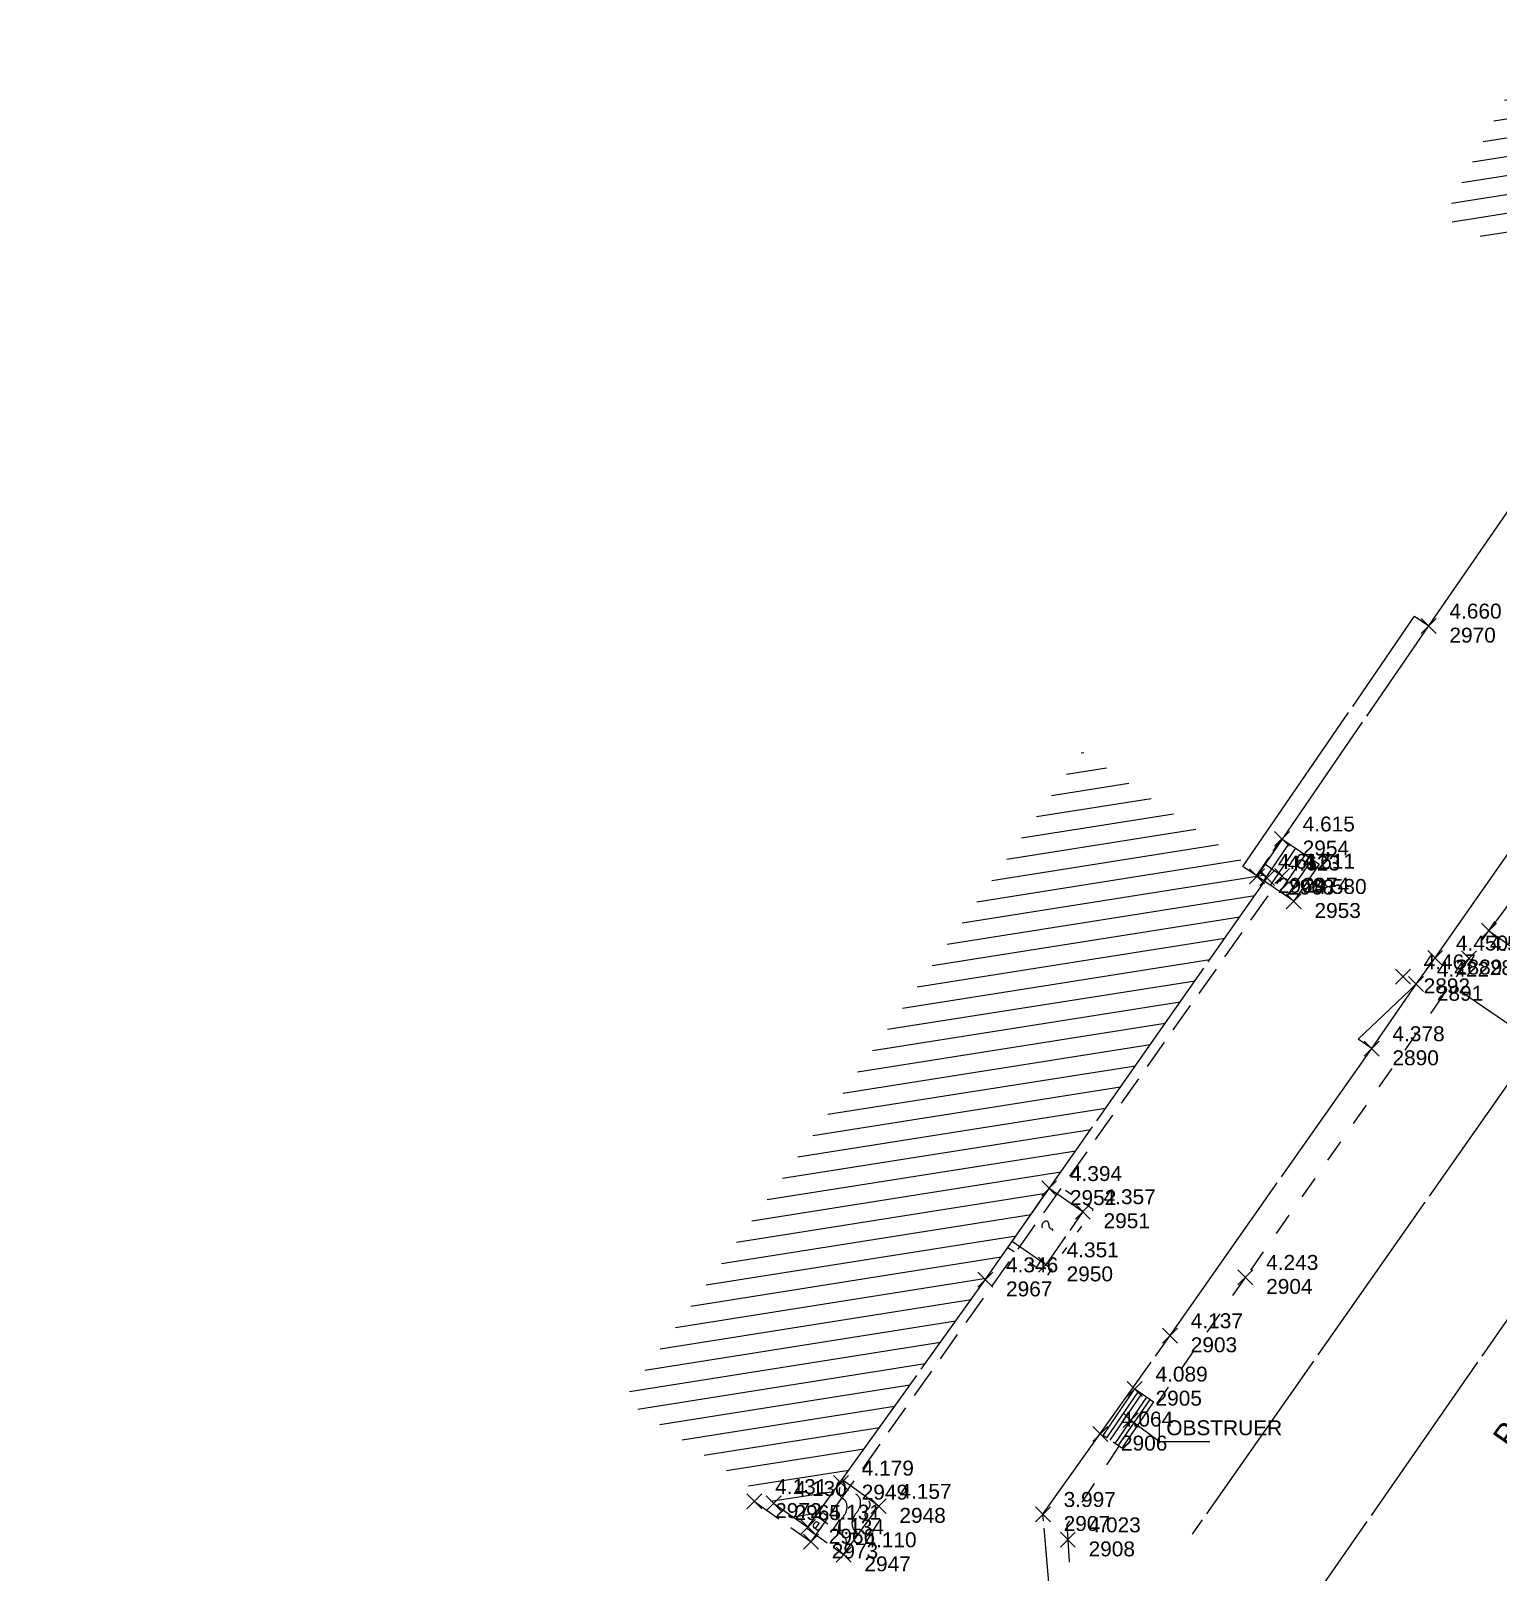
# Model space of a CAD drawing. Header units: metres. Extents: x 1223562 to 1223801, y 7191360 to 7191620.
# Drawn here: x 1223658.76 to 1223678.42, y 7191378.57 to 7191399.22 of the extents above; entities that cross this region are included whole.
import ezdxf
from ezdxf.enums import TextEntityAlignment as Align

# ---------------------------------------------------------------- set-up
doc = ezdxf.new("R2010")
doc.units = ezdxf.units.M
doc.header["$PDMODE"] = 3
doc.header["$PDSIZE"] = 0.1
for name, pattern in [('LL_0822', [2.5, 2.5, 0]), ('LL_0824', [0.35, 0.1, -0.25]), ('LL_0829', [0.6, 0.3, -0.3]), ('ML_2577', [2.5, 2.5, 0]), ('RL_1102', [0.6, 0.4, -0.2]), ('RL_1105', [2.5, 2.5, 0]), ('SL_1144', [2.5, 2.5, 0]), ('Socle_Continu', [2.5, 2.5, 0]), ('YL_2901', [2.5, 2.5, 0])]:
    doc.linetypes.add(name, pattern=pattern)
for name, color, linetype, lineweight in [('BATIH_SCS', 201, 'Socle_Continu', 13), ('CLOTU_SCS', 212, 'Socle_Continu', 13), ('HABIL_SCI', 7, 'Socle_Continu', 13), ('INDET_SCS', 7, 'Socle_Continu', 13), ('MARQU_PSS', 7, 'Socle_Continu', 13), ('SIGTA_SCI', 7, 'Socle_Continu', 13), ('SIGTM_SCI', 1, 'Socle_Continu', 13), ('SIGTO_SCI', 255, 'Socle_Continu', 13), ('VOIRI_SCS', 7, 'Socle_Continu', 13)]:
    doc.layers.add(name, color=color, linetype=linetype, lineweight=lineweight)
for name, color, linetype, lineweight, true_color in [('BATIM_SCS', 7, 'Socle_Continu', 13, 0xdf7fff), ('EAUPL_SCI', 5, 'Socle_Continu', 13, 0x0000ff), ('EAUPL_SCS', 5, 'Socle_Continu', 13, 0x0000ff), ('SIGTS_PSS', 7, 'Socle_Continu', 13, 0x9966cc)]:
    doc.layers.add(name, color=color, linetype=linetype, lineweight=lineweight, true_color=true_color)
doc.styles.get("Standard").update_dxf_attribs({"font": 'arial.ttf'})
doc.linetypes.add('BL_0062', pattern='A,0.127,0,["Γ",Standard,S=0.254,R=0,X=-0.127,Y=0]', length=0.127)
pattern_1 = [(9, (0, 0), (-0.03910861626, 0.246922085149), [])]

# ---------------------------------------------------------------- blocks, each defined once
blk = doc.blocks.new('YP_1521')
at = {"layer": 'SIGTO_SCI', "color": 7, "linetype": 'Socle_Continu'}
blk.add_point((0, 0), dxfattribs=at)
at = {"layer": 'SIGTA_SCI', "linetype": 'Socle_Continu'}
blk.add_attdef('ALT', (0.278, 0.099), '', height=0.2, dxfattribs=at)
at = {"layer": 'SIGTA_SCI', "linetype": 'Socle_Continu', "flags": 9}
blk.add_attdef('CALQUE_ALT', (1.69, -1.18), '', height=0.2, dxfattribs=at)
at = {"layer": 'SIGTM_SCI', "linetype": 'Socle_Continu'}
blk.add_attdef('MAT', (0.278, -0.223), '', height=0.2, dxfattribs=at)
at = {"layer": 'SIGTM_SCI', "linetype": 'Socle_Continu', "flags": 9}
blk.add_attdef('CALQUE_MAT', (1.69, -1.501), '', height=0.2, dxfattribs=at)
at = {"layer": 'SIGTO_SCI', "linetype": 'Socle_Continu', "flags": 9}
for tag, p in [('ID', (1.69, 0.105)), ('NATURE', (1.69, -0.216)), ('FAMILLE', (1.69, -0.538)), ('CALQUE', (1.69, -0.859)), ('PCRS', (1.69, -1.823))]:
    blk.add_attdef(tag, p, '', height=0.2, dxfattribs=at)
blk = doc.blocks.new('LP_0841')
at = {"layer": 'VOIRI_SCS', "linetype": 'Socle_Continu', "flags": 128}
blk.add_lwpolyline([(0, 0), (0, 0.5), (1, 0)], dxfattribs=at)
at = {"layer": 'VOIRI_SCS', "linetype": 'Socle_Continu', "flags": 9}
for tag, p in [('ID', (1.428, 0.548)), ('NATURE', (1.428, 0.227)), ('FAMILLE', (1.428, -0.095)), ('CALQUE', (1.428, -0.416)), ('PCRS', (1.428, -0.737))]:
    blk.add_attdef(tag, p, '', height=0.2, dxfattribs=at)
blk = doc.blocks.new('BP_0086')
at = {"layer": 'EAUPL_SCS', "linetype": 'Socle_Continu', "flags": 128}
blk.add_lwpolyline([(1, 0.001), (0.999, 1.001), (-0.001, 1), (0, 0)], close=True, dxfattribs=at)
at = {"layer": 'EAUPL_SCS', "linetype": 'Socle_Continu', "const_width": 0.0188, "flags": 128}
for points in [[(0.185, 0.762), (0.114, 0.762, -0.424), (0.072, 0.804), (0.072, 0.874, -0.997785), (0.185, 0.874), (0.185, 0.846), (0.086, 0.846)], [(0.255, 0.677), (0.255, 0.93), (0.318, 0.93, -0.410802), (0.367, 0.881), (0.367, 0.808, -0.396178), (0.318, 0.762), (0.269, 0.762)]]:
    blk.add_lwpolyline(points, format="xyb", dxfattribs=at)
at = {"layer": 'EAUPL_SCS', "linetype": 'Socle_Continu', "flags": 128}
for points in [[(0.125, 0.063, 0.308109), (0.25, 0.25, -0.498161), (0.5, 0.5, 0.49989), (0.749, 0.751, -0.306811), (0.874, 0.938)], [(0.937, 0.563, -0.49989), (0.687, 0.313, 0.49989), (0.437, 0.063)], [(0.719, 0.063, -0.52802), (0.844, 0.157, 0.528439), (0.969, 0.251)]]:
    blk.add_lwpolyline(points, format="xyb", dxfattribs=at)
at = {"layer": 'EAUPL_SCS', "linetype": 'Socle_Continu', "flags": 9}
for tag, p in [('ID', (1.494, 0.906)), ('NATURE', (1.494, 0.585)), ('FAMILLE', (1.494, 0.263)), ('CALQUE', (1.494, -0.058)), ('PCRS', (1.494, -0.379))]:
    blk.add_attdef(tag, p, '', height=0.2, dxfattribs=at)
blk = doc.blocks.new('BP_0088')
at = {"layer": 'EAUPL_SCS', "linetype": 'Socle_Continu'}
for p, q in [((1.001, 0.814), (-0.001, 0.814)), ((0, 0.626), (1.001, 0.627)), ((1.001, 0.376), (0, 0.375)), ((0, 0.188), (1.001, 0.188))]:
    blk.add_line(p, q, dxfattribs=at)
at = {"layer": 'EAUPL_SCS', "linetype": 'Socle_Continu', "flags": 128}
blk.add_lwpolyline([(1.001, 0.001), (0, 0), (-0.001, 1.001), (1, 1.002)], close=True, dxfattribs=at)
at = {"layer": 'EAUPL_SCS', "linetype": 'Socle_Continu', "flags": 9}
for tag, p in [('ID', (1.268, 0.92)), ('NATURE', (1.268, 0.599)), ('FAMILLE', (1.268, 0.278)), ('CALQUE', (1.268, -0.044)), ('PCRS', (1.268, -0.365))]:
    blk.add_attdef(tag, p, '', height=0.2, dxfattribs=at)
blk = doc.blocks.new('BP_0089')
at = {"layer": 'EAUPL_SCS', "linetype": 'Socle_Continu'}
for p, q in [((1, 0.813), (-0.001, 0.812)), ((0, 0.625), (1, 0.626)), ((1, 0.376), (0, 0.375)), ((0, 0.187), (1, 0.188))]:
    blk.add_line(p, q, dxfattribs=at)
at = {"layer": 'EAUPL_SCS', "linetype": 'Socle_Continu', "flags": 128}
blk.add_lwpolyline([(0, 0), (-0.001, 1), (0.999, 1), (1, 0.001)], close=True, dxfattribs=at)
at = {"layer": 'EAUPL_SCS', "linetype": 'Socle_Continu', "flags": 9}
for tag, p in [('ID', (1.216, 0.998)), ('NATURE', (1.216, 0.676)), ('FAMILLE', (1.216, 0.355)), ('CALQUE', (1.216, 0.034)), ('PCRS', (1.216, -0.287))]:
    blk.add_attdef(tag, p, '', height=0.2, dxfattribs=at)
blk = doc.blocks.new('KP_0764')
at = {"layer": 'INDET_SCS', "linetype": 'Socle_Continu', "flags": 128}
blk.add_lwpolyline([(0, 1), (1, 1), (1, 0), (0, 0)], close=True, dxfattribs=at)
blk.add_lwpolyline([(0.437, 0.578, -1), (0.562, 0.578, -0.209077), (0.53, 0.497, 0.201083), (0.5, 0.426), (0.5, 0.391)], format="xyb", dxfattribs=at)
at = {"layer": 'INDET_SCS', "linetype": 'Socle_Continu'}
blk.add_lwpolyline([(0.494, 0.365, 0.098491), (0.493, 0.362, 0.098491), (0.492, 0.359, 0.098491), (0.493, 0.356, 0.098491), (0.494, 0.354, 0.098491), (0.497, 0.352, 0.098491), (0.5, 0.352, 0.098491), (0.503, 0.352, 0.098491), (0.506, 0.354, 0.098491), (0.507, 0.356, 0.098491), (0.508, 0.359, 0.098491), (0.507, 0.362, 0.098491), (0.506, 0.365, 0.098491), (0.503, 0.367, 0.098491), (0.5, 0.367, 0.098491), (0.497, 0.367, 0.098491)], format="xyb", close=True, dxfattribs=at)
blk.add_lwpolyline([(0.494, 0.365, 0.098491), (0.493, 0.362, 0.098491), (0.492, 0.359, 0.098491), (0.493, 0.356, 0.098491), (0.494, 0.354, 0.098491), (0.497, 0.352, 0.098491), (0.5, 0.352, 0.098491), (0.503, 0.352, 0.098491), (0.506, 0.354, 0.098491), (0.507, 0.356, 0.098491), (0.508, 0.359, 0.098491), (0.507, 0.362, 0.098491), (0.506, 0.365, 0.098491), (0.503, 0.367, 0.098491), (0.5, 0.367, 0.098491), (0.497, 0.367, 0.098491)], format="xyb", close=True, dxfattribs=at)
at = {"layer": 'INDET_SCS', "linetype": 'Socle_Continu', "flags": 9}
for tag, p in [('ID', (1.453, 0.86)), ('NATURE', (1.453, 0.539)), ('FAMILLE', (1.453, 0.218)), ('CALQUE', (1.453, -0.103)), ('PCRS', (1.453, -0.425))]:
    blk.add_attdef(tag, p, '', height=0.2, dxfattribs=at)
blk = doc.blocks.new('*U85')
at = {"layer": 'EAUPL_SCI', "linetype": 'Socle_Continu'}
blk.add_line((0.389, -0.288), (0, 0), dxfattribs=at)
at = {"layer": 'EAUPL_SCI', "linetype": 'Socle_Continu', "flags": 128}
blk.add_lwpolyline([(1.062, -0.288), (0.389, -0.288), (0.389, 0.069)], dxfattribs=at)
at = {"layer": 'EAUPL_SCI', "linetype": 'Socle_Continu'}
blk.add_point((0, 0), dxfattribs=at)
at = {"layer": 'EAUPL_SCI', "linetype": 'Socle_Continu', "flags": 9}
for tag, p in [('ID', (1.967, 0.144)), ('NATURE', (1.967, -0.177)), ('FAMILLE', (1.967, -0.499)), ('CALQUE', (1.967, -0.82)), ('PCRS', (1.967, -1.141))]:
    blk.add_attdef(tag, p, '', height=0.2, dxfattribs=at)
at = {"layer": 'EAUPL_SCI', "linetype": 'Socle_Continu'}
blk.add_attdef('TXT', (0.478, -0.201), '', height=0.2, dxfattribs=at)
blk = doc.blocks.new('ZP_1565')
at = {"layer": 'HABIL_SCI', "linetype": 'Socle_Continu'}
blk.add_attdef('TYPE', text='', height=0.3, dxfattribs=at).set_placement((0, 0), align=Align.MIDDLE_CENTER)
at = {"layer": 'HABIL_SCI', "linetype": 'Socle_Continu', "flags": 9}
for tag, p in [('ID', (0.547, -0.599)), ('NATURE', (0.547, -0.92)), ('FAMILLE', (0.547, -1.242)), ('CALQUE', (0.547, -1.563)), ('PCRS', (0.533, -1.833))]:
    blk.add_attdef(tag, p, '', height=0.2, dxfattribs=at)

msp = doc.modelspace()

# ---------------------------------------------------------------- hatches: boundary and pattern name
at = {"layer": 'BATIH_SCS', "linetype": 'Socle_Continu'}
h = msp.add_hatch(dxfattribs=at)
h.set_pattern_fill('RL_1107', color=256, angle=324, pattern_type=2)
h.set_pattern_definition(pattern_1)
h.paths.add_polyline_path([(1223695.134, 7191427.928), (1223691.466, 7191430.024), (1223687.823, 7191432.131), (1223687.032, 7191430.764), (1223686.309, 7191431.172), (1223685.43, 7191431.669), (1223685.378, 7191431.698), (1223686.049, 7191432.983), (1223685.357, 7191433.383), (1223685.412, 7191433.478), (1223685.3, 7191433.543), (1223684.059, 7191434.262), (1223683.955, 7191434.322), (1223683.9, 7191434.227), (1223681.868, 7191435.392), (1223681.847, 7191435.357), (1223681.91, 7191435.341), (1223681.925, 7191435.325), (1223681.889, 7191435.346), (1223681.847, 7191435.357), (1223681.836, 7191435.337), (1223681.83, 7191435.327), (1223681.86, 7191435.296), (1223681.932, 7191435.254), (1223681.908, 7191435.214), (1223681.846, 7191435.23), (1223681.831, 7191435.246), (1223681.867, 7191435.225), (1223681.914, 7191435.264), (1223681.824, 7191435.317), (1223681.868, 7191435.392), (1223676.898, 7191438.243), (1223675.405, 7191435.641), (1223691.219, 7191426.71), (1223688.568, 7191421.2), (1223689.857, 7191420.553), (1223686.193, 7191413.202), (1223677.692, 7191396.716), (1223680.359, 7191395.341), (1223688.859, 7191411.827), (1223689.07, 7191412.258), (1223690.308, 7191414.765), (1223692.757, 7191419.643), (1223693.221, 7191420.59), (1223693.688, 7191421.544), (1223692.372, 7191422.188)])
h.paths.add_polyline_path([(1223692.79, 7191429.01), (1223692.781, 7191429.114), (1223692.883, 7191429.056)], flags=16)
h.paths.add_polyline_path([(1223685.894, 7191431.336), (1223685.81, 7191431.314), (1223685.784, 7191431.398)], flags=16)
h.paths.add_polyline_path([(1223692.941, 7191420.213), (1223692.883, 7191420.095), (1223692.834, 7191420.192)], flags=16)
h.paths.add_polyline_path([(1223684.714, 7191433.783), (1223684.593, 7191433.754), (1223684.559, 7191433.873)], flags=16)
h.paths.add_polyline_path([(1223690.201, 7191414.623), (1223689.117, 7191412.43), (1223689.57, 7191413.57)], flags=16)
h.paths.add_polyline_path([(1223679.298, 7191436.704), (1223679.233, 7191436.721), (1223679.217, 7191436.737), (1223679.255, 7191436.716), (1223679.298, 7191436.704), (1223679.317, 7191436.736), (1223679.304, 7191436.757), (1223679.247, 7191436.79), (1223679.216, 7191436.822), (1223679.222, 7191436.832), (1223679.234, 7191436.853), (1223679.299, 7191436.837), (1223679.315, 7191436.82), (1223679.277, 7191436.842), (1223679.234, 7191436.853), (1223679.216, 7191436.822), (1223679.247, 7191436.79), (1223679.323, 7191436.746)], flags=16)
h = msp.add_hatch(dxfattribs=at)
h.set_pattern_fill('RL_1107', color=256, angle=324, pattern_type=2)
h.set_pattern_definition(pattern_1)
h.paths.add_polyline_path([(1223675.324, 7191387.87), (1223675.222, 7191387.939), (1223672.849, 7191389.565), (1223669.101, 7191384.222), (1223666.707, 7191380.883), (1223668.715, 7191379.491), (1223669.173, 7191379.174), (1223671.548, 7191382.487)])

# ---------------------------------------------------------------- linework, layer by layer
at = {"layer": 'BATIM_SCS', "linetype": 'RL_1102'}
msp.add_polyline3d([(1223668.455, 7191379.517, 4.131), (1223669.214, 7191378.976, 4.134), (1223675.525, 7191387.894, 4.611), (1223675.298, 7191388.05, 4.613)], dxfattribs=at)
at = {"layer": 'BATIM_SCS', "linetype": 'RL_1105'}
msp.add_polyline3d([(1223668.715, 7191379.491, 4.13), (1223669.173, 7191379.174, 4.131), (1223671.548, 7191382.487, 4.346), (1223675.324, 7191387.87, 4.623), (1223675.222, 7191387.939, 4.612)], dxfattribs=at)
at = {"layer": 'CLOTU_SCS', "linetype": 'SL_1144'}
for points in [[(1223675.19, 7191387.892, 4.612), (1223675, 7191388.022, 4.613), (1223677.298, 7191391.375, 4.661), (1223677.488, 7191391.245, 4.66)], [(1223675.19, 7191387.892, 4.612), (1223677.488, 7191391.245, 4.66)]]:
    msp.add_polyline3d(points, dxfattribs=at)
at = {"layer": 'EAUPL_SCS', "linetype": 'BL_0062', "ltscale": 0.5}
msp.add_polyline3d([(1223677.488, 7191391.245, 4.66), (1223680.188, 7191395.156, 4.662)], dxfattribs=at)
at = {"layer": 'MARQU_PSS', "linetype": 'ML_2577'}
msp.add_polyline3d([(1223677.941, 7191386.334, 4.487), (1223678.931, 7191385.655, 4.551), (1223674.32, 7191379.08, 4.152)], dxfattribs=at)
at = {"layer": 'SIGTS_PSS', "linetype": 'YL_2901'}
msp.add_polyline3d([(1223754.624, 7191615.542, 13.233), (1223774.768, 7191564.41, 13.107), (1223759.899, 7191516.921, 12.089), (1223739.481, 7191487.157, 10.877), (1223712.27, 7191430.488, 6.902), (1223666.985, 7191365.329, 3.888), (1223604.313, 7191397.356, 4.87), (1223562.746, 7191366.34, 4.088)], dxfattribs=at)
at = {"layer": 'VOIRI_SCS', "linetype": 'LL_0829'}
for points in [[(1223685.08, 7191397.854, 5.096), (1223684.511, 7191396.739, 5.053), (1223683.94, 7191395.625, 5.009), (1223683.76, 7191395.283, 4.992), (1223683.573, 7191394.944, 4.975), (1223683.381, 7191394.609, 4.957), (1223683.182, 7191394.277, 4.94), (1223682.978, 7191393.949, 4.923), (1223682.767, 7191393.625, 4.906), (1223682.227, 7191392.819, 4.859), (1223681.68, 7191392.017, 4.813), (1223681.127, 7191391.22, 4.766), (1223678.028, 7191386.791, 4.502), (1223675.033, 7191382.52, 4.243), (1223673.843, 7191380.824, 4.115)], [(1223673.336, 7191380.258, 4.079), (1223672.643, 7191379.204, 4.023), (1223672.654, 7191379.004, 4.023), (1223672.787, 7191376.584, 4.028), (1223671.672, 7191375.132, 3.988), (1223671.114, 7191374.407, 3.969)]]:
    msp.add_polyline3d(points, dxfattribs=at)
at = {"layer": 'VOIRI_SCS', "linetype": 'LL_0822'}
msp.add_polyline3d([(1223670.408, 7191373.996, 3.944), (1223670.929, 7191374.598, 3.956), (1223671.473, 7191375.279, 3.979), (1223672.213, 7191376.256, 3.996), (1223672.551, 7191376.668, 4.016), (1223672.32, 7191379.344, 3.997), (1223674.023, 7191381.738, 4.137), (1223676.725, 7191385.583, 4.378), (1223677.32, 7191386.447, 4.422), (1223677.575, 7191386.798, 4.45), (1223680.824, 7191391.442, 4.718)], dxfattribs=at)
msp.add_polyline3d([(1223678.295, 7191387.162, 4.531), (1223679.4, 7191386.387, 4.633), (1223679.572, 7191386.659, 4.659), (1223679.347, 7191388.067, 4.656), (1223679.095, 7191388.245, 4.602)], close=True, dxfattribs=at)
at = {"layer": 'VOIRI_SCS', "linetype": 'LL_0824'}
msp.add_polyline3d([(1223671.852, 7191382.92, 4.363), (1223672.385, 7191382.549, 4.334), (1223672.995, 7191383.426, 4.355), (1223672.463, 7191383.791, 4.398)], dxfattribs=at)

# ---------------------------------------------------------------- block references
at = {"layer": 'EAUPL_SCI', "linetype": 'Socle_Continu'}
msp.add_blockref('*U85', (1223673.495, 7191380.605), dxfattribs=at).add_auto_attribs({'TXT': 'OBSTRUER'})
at = {"layer": 'EAUPL_SCS', "linetype": 'Socle_Continu'}
for name, p, xscale, yscale, rotation in [('BP_0088', (1223675.68, 7191387.556, 4.58), 0.6025917191032226, 0.6025917191032226, 55.70438861943617), ('BP_0089', (1223673.551, 7191381.023, 4.089), 0.7528844448340157, 0.3052331948941337, 235.5698226445171)]:
    msp.add_blockref(name, p, dxfattribs=dict(at, xscale=xscale, yscale=yscale, rotation=rotation))
at = {"layer": 'EAUPL_SCS', "linetype": 'Socle_Continu', "xscale": 0.8009999999999999, "yscale": 0.6070525178222848, "zscale": 0.8937086194303717, "rotation": 54.06089765634793}
msp.add_blockref('BP_0086', (1223669.651, 7191378.804, 4.11), dxfattribs=at)
at = {"layer": 'HABIL_SCI', "linetype": 'Socle_Continu', "rotation": 55.16023660517248}
msp.add_blockref('ZP_1565', (1223678.246, 7191380.008), dxfattribs=at).add_auto_attribs({'TYPE': 'RUE                          POISSONNIERE'})
at = {"layer": 'INDET_SCS', "linetype": 'Socle_Continu', "xscale": 0.8678, "yscale": 0.5474109529303233, "zscale": 0.5474109529303233, "rotation": 55.18687488266833}
msp.add_blockref('KP_0764', (1223672.36, 7191382.688, 4.351), dxfattribs=at)
at = {"layer": 'SIGTO_SCI', "linetype": 'Socle_Continu'}
for p, values in [((1223677.488, 7191391.245, 4.66), {'ALT': '4.660', 'MAT': '2970'}), ((1223675.522, 7191388.393, 4.615), {'ALT': '4.615', 'MAT': '2954'}), ((1223675.19, 7191387.892, 4.612), {'ALT': '4.612', 'MAT': '2969'}), ((1223675.324, 7191387.87, 4.623), {'ALT': '4.623', 'MAT': '2968'}), ((1223675.525, 7191387.894, 4.611), {'ALT': '4.611', 'MAT': '2974'}), ((1223675.68, 7191387.556, 4.58), {'ALT': '4.580', 'MAT': '2953'}), ((1223678.295, 7191387.162, 4.531), {'ALT': '4.531', 'MAT': '2894'}), ((1223677.575, 7191386.798, 4.45), {'ALT': '4.450', 'MAT': '2889'}), ((1223678.028, 7191386.791, 4.502), {'ALT': '4.502', 'MAT': '2893'}), ((1223677.143, 7191386.546, 4.467), {'ALT': '4.467', 'MAT': '2892'}), ((1223677.32, 7191386.447, 4.422), {'ALT': '4.422', 'MAT': '2891'}), ((1223676.725, 7191385.583, 4.378), {'ALT': '4.378', 'MAT': '2890'}), ((1223672.404, 7191383.71, 4.394), {'ALT': '4.394', 'MAT': '2952'}), ((1223672.855, 7191383.4, 4.357), {'ALT': '4.357', 'MAT': '2951'}), ((1223672.36, 7191382.688, 4.351), {'ALT': '4.351', 'MAT': '2950'}), ((1223671.548, 7191382.487, 4.346), {'ALT': '4.346', 'MAT': '2967'}), ((1223675.033, 7191382.52, 4.243), {'ALT': '4.243', 'MAT': '2904'}), ((1223674.023, 7191381.738, 4.137), {'ALT': '4.137', 'MAT': '2903'}), ((1223673.551, 7191381.023, 4.089), {'ALT': '4.089', 'MAT': '2905'}), ((1223673.088, 7191380.421, 4.064), {'ALT': '4.064', 'MAT': '2906'}), ((1223669.615, 7191379.764, 4.179), {'ALT': '4.179', 'MAT': '2949'}), ((1223668.455, 7191379.517, 4.131), {'ALT': '4.131', 'MAT': '2972'}), ((1223668.715, 7191379.491, 4.13), {'ALT': '4.130', 'MAT': '2965'}), ((1223670.12, 7191379.453, 4.157), {'ALT': '4.157', 'MAT': '2948'}), ((1223669.173, 7191379.174, 4.131), {'ALT': '4.131', 'MAT': '2966'}), ((1223672.32, 7191379.344, 3.997), {'ALT': '3.997', 'MAT': '2907'}), ((1223669.214, 7191378.976, 4.134), {'ALT': '4.134', 'MAT': '2973'}), ((1223672.654, 7191379.004, 4.023), {'ALT': '4.023', 'MAT': '2908'}), ((1223669.651, 7191378.804, 4.11), {'ALT': '4.110', 'MAT': '2947'})]:
    msp.add_blockref('YP_1521', p, dxfattribs=at).add_auto_attribs(values)
at = {"layer": 'VOIRI_SCS', "linetype": 'Socle_Continu', "xscale": 1.049364297055968, "yscale": 0.4447, "rotation": 55.4264591924852}
msp.add_blockref('LP_0841', (1223676.725, 7191385.583, 4.378), dxfattribs=at)

doc.saveas('drawing.dxf')
